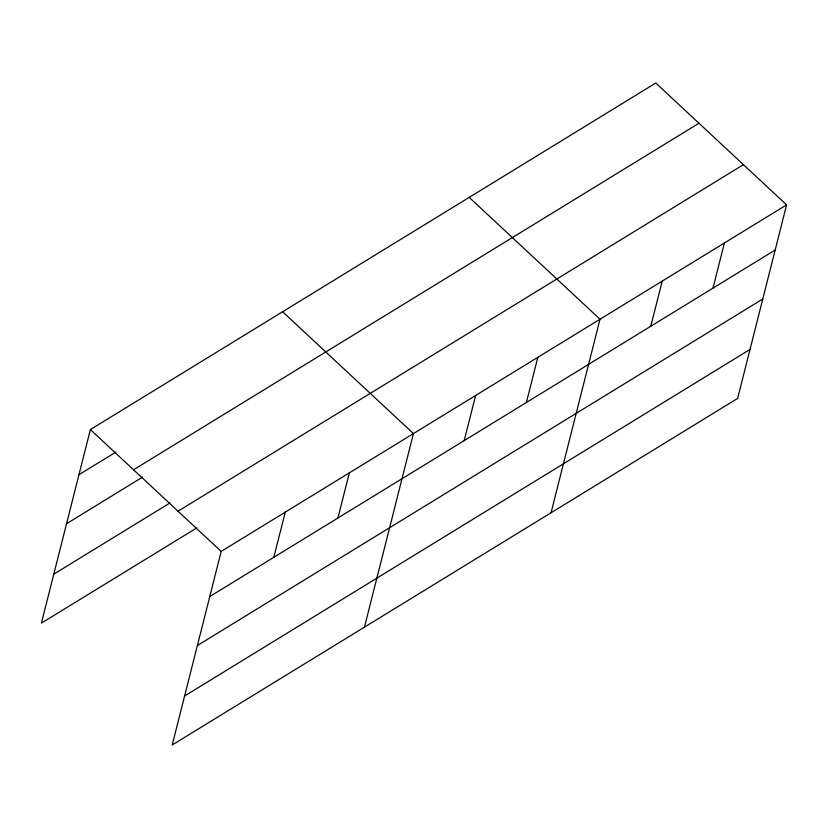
<?xml version="1.0" encoding="UTF-8"?>
<svg xmlns="http://www.w3.org/2000/svg" width="828" height="828" viewBox="0 0 828 828"><rect width="100%" height="100%" fill="white"/><g stroke="black" fill="none" stroke-linecap="round" stroke-linejoin="round"><path stroke-width="1.24" d="M786.6 204.868L221.19 551.417L172.214 744.972L737.624 398.423L786.6 204.868L655.786 83.028L90.376 429.577L41.4 623.132L196.712 527.943M273.84 557.285L285.267 512.139M337.927 518.007L349.344 472.86M364.455 627.148L413.431 433.593L282.617 311.752M464.197 440.62L475.624 395.474M526.391 402.491L537.817 357.354M551.034 512.791L600.01 319.225L469.207 197.385M650.787 326.253L662.214 281.106M712.98 288.134L724.407 242.987M78.95 474.723L115.879 452.088M133.546 469.776L698.956 123.237M66.561 523.7L142.592 477.094M53.789 574.156L170.009 502.927M178.02 511.207L743.43 164.658M209.763 596.564L775.174 250.015M197.374 645.54L762.785 298.991M184.603 695.996L750.013 349.447M90.376 429.577L221.19 551.417"/></g></svg>
